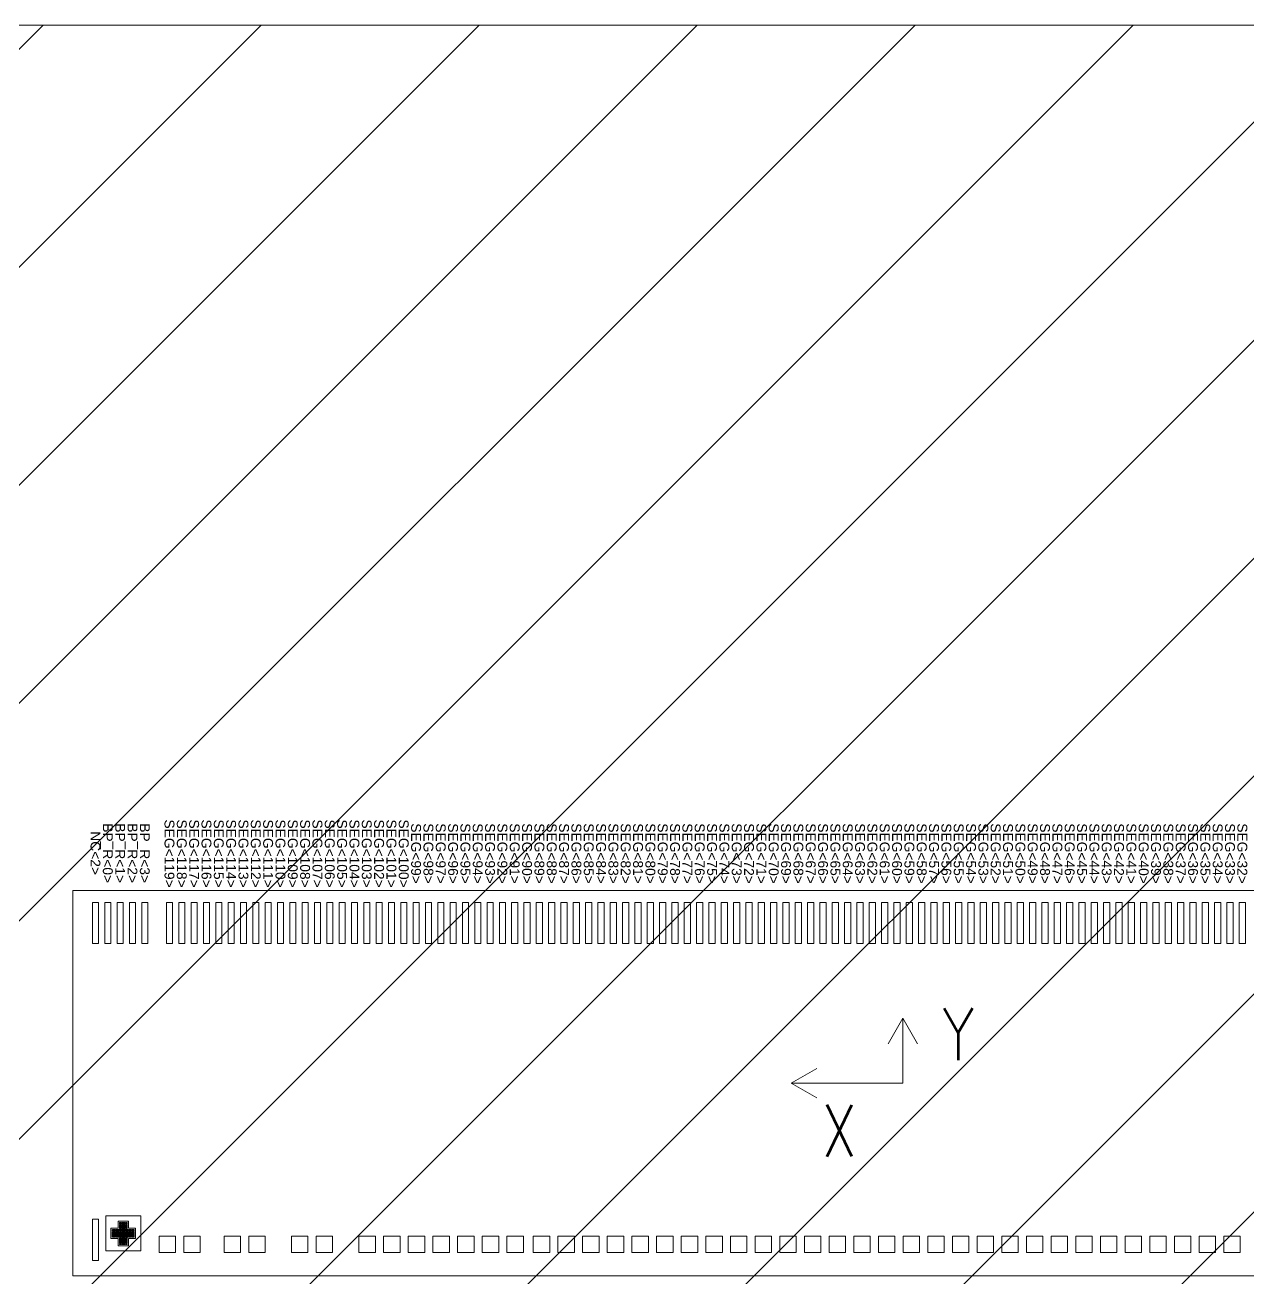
# Model space of a CAD drawing. Extents: x 105 to 1195, y -174 to 82.
# Drawn here: x 182.004 to 184.978, y -29.682 to -26.634 of the extents above; entities that cross this region are included whole.
import ezdxf
from ezdxf.enums import TextEntityAlignment as Align

# ---------------------------------------------------------------- set-up
doc = ezdxf.new("R2010")
doc.units = 0
doc.header["$MEASUREMENT"] = 0
doc.linetypes.add('AUSGEZOGEN', pattern=[0])
doc.layers.get('0').update_dxf_attribs({"linetype": 'AUSGEZOGEN'})
doc.layers.add('BL', color=3, linetype='Continuous')
doc.layers.add('S', color=2, linetype='Continuous', lineweight=0)
doc.styles.add('Arial', font='arial.ttf', dxfattribs={"height": 24})
doc.styles.add('TXT', font='txt.shx', dxfattribs={"width": 0.8, "height": 2.8, "bigfont": '@extfont2.shx'})

# ---------------------------------------------------------------- blocks, each defined once
blk = doc.blocks.new('0')
at = {"lineweight": 5}
blk.add_line((86, 6), (0, 6), dxfattribs=at)
for points in [[(41.3313, 2.9562), (41.3313, 3.8942), (37.2933, 3.8942), (37.2933, 2.9562)], [(37.3558, 3.7652), (37.3558, 3.8652), (37.3408, 3.8652), (37.3408, 3.7652)], [(37.3858, 3.7652), (37.3858, 3.8652), (37.3708, 3.8652), (37.3708, 3.7652)], [(37.4158, 3.7652), (37.4158, 3.8652), (37.4008, 3.8652), (37.4008, 3.7652)], [(37.4458, 3.7652), (37.4458, 3.8652), (37.4308, 3.8652), (37.4308, 3.7652)], [(37.4758, 3.7652), (37.4758, 3.8652), (37.4608, 3.8652), (37.4608, 3.7652)], [(37.5358, 3.7652), (37.5358, 3.8652), (37.5208, 3.8652), (37.5208, 3.7652)], [(37.5658, 3.7652), (37.5658, 3.8652), (37.5508, 3.8652), (37.5508, 3.7652)], [(37.5958, 3.7652), (37.5958, 3.8652), (37.5808, 3.8652), (37.5808, 3.7652)], [(37.6258, 3.7652), (37.6258, 3.8652), (37.6108, 3.8652), (37.6108, 3.7652)], [(37.6558, 3.7652), (37.6558, 3.8652), (37.6408, 3.8652), (37.6408, 3.7652)], [(37.6858, 3.7652), (37.6858, 3.8652), (37.6708, 3.8652), (37.6708, 3.7652)], [(37.7158, 3.7652), (37.7158, 3.8652), (37.7008, 3.8652), (37.7008, 3.7652)], [(37.7458, 3.7652), (37.7458, 3.8652), (37.7308, 3.8652), (37.7308, 3.7652)], [(37.7758, 3.7652), (37.7758, 3.8652), (37.7608, 3.8652), (37.7608, 3.7652)], [(37.8058, 3.7652), (37.8058, 3.8652), (37.7908, 3.8652), (37.7908, 3.7652)], [(37.8358, 3.7652), (37.8358, 3.8652), (37.8208, 3.8652), (37.8208, 3.7652)], [(37.8658, 3.7652), (37.8658, 3.8652), (37.8508, 3.8652), (37.8508, 3.7652)], [(37.8958, 3.7652), (37.8958, 3.8652), (37.8808, 3.8652), (37.8808, 3.7652)], [(37.9258, 3.7652), (37.9258, 3.8652), (37.9108, 3.8652), (37.9108, 3.7652)], [(37.9558, 3.7652), (37.9558, 3.8652), (37.9408, 3.8652), (37.9408, 3.7652)], [(37.9858, 3.7652), (37.9858, 3.8652), (37.9708, 3.8652), (37.9708, 3.7652)], [(38.0158, 3.7652), (38.0158, 3.8652), (38.0008, 3.8652), (38.0008, 3.7652)], [(38.0458, 3.7652), (38.0458, 3.8652), (38.0308, 3.8652), (38.0308, 3.7652)], [(38.0758, 3.7652), (38.0758, 3.8652), (38.0608, 3.8652), (38.0608, 3.7652)], [(38.1058, 3.7652), (38.1058, 3.8652), (38.0908, 3.8652), (38.0908, 3.7652)], [(38.1358, 3.7652), (38.1358, 3.8652), (38.1208, 3.8652), (38.1208, 3.7652)], [(38.1658, 3.7652), (38.1658, 3.8652), (38.1508, 3.8652), (38.1508, 3.7652)], [(38.1958, 3.7652), (38.1958, 3.8652), (38.1808, 3.8652), (38.1808, 3.7652)], [(38.2258, 3.7652), (38.2258, 3.8652), (38.2108, 3.8652), (38.2108, 3.7652)], [(38.2558, 3.7652), (38.2558, 3.8652), (38.2408, 3.8652), (38.2408, 3.7652)], [(38.2858, 3.7652), (38.2858, 3.8652), (38.2708, 3.8652), (38.2708, 3.7652)], [(38.3158, 3.7652), (38.3158, 3.8652), (38.3008, 3.8652), (38.3008, 3.7652)], [(38.3458, 3.7652), (38.3458, 3.8652), (38.3308, 3.8652), (38.3308, 3.7652)], [(38.3758, 3.7652), (38.3758, 3.8652), (38.3608, 3.8652), (38.3608, 3.7652)], [(38.4058, 3.7652), (38.4058, 3.8652), (38.3908, 3.8652), (38.3908, 3.7652)], [(38.4358, 3.7652), (38.4358, 3.8652), (38.4208, 3.8652), (38.4208, 3.7652)], [(38.4658, 3.7652), (38.4658, 3.8652), (38.4508, 3.8652), (38.4508, 3.7652)], [(38.4958, 3.7652), (38.4958, 3.8652), (38.4808, 3.8652), (38.4808, 3.7652)], [(38.5258, 3.7652), (38.5258, 3.8652), (38.5108, 3.8652), (38.5108, 3.7652)], [(38.5558, 3.7652), (38.5558, 3.8652), (38.5408, 3.8652), (38.5408, 3.7652)], [(38.5858, 3.7652), (38.5858, 3.8652), (38.5708, 3.8652), (38.5708, 3.7652)], [(38.6158, 3.7652), (38.6158, 3.8652), (38.6008, 3.8652), (38.6008, 3.7652)], [(38.6458, 3.7652), (38.6458, 3.8652), (38.6308, 3.8652), (38.6308, 3.7652)], [(38.6758, 3.7652), (38.6758, 3.8652), (38.6608, 3.8652), (38.6608, 3.7652)], [(38.7058, 3.7652), (38.7058, 3.8652), (38.6908, 3.8652), (38.6908, 3.7652)], [(38.7358, 3.7652), (38.7358, 3.8652), (38.7208, 3.8652), (38.7208, 3.7652)], [(38.7658, 3.7652), (38.7658, 3.8652), (38.7508, 3.8652), (38.7508, 3.7652)], [(38.7958, 3.7652), (38.7958, 3.8652), (38.7808, 3.8652), (38.7808, 3.7652)], [(38.8258, 3.7652), (38.8258, 3.8652), (38.8108, 3.8652), (38.8108, 3.7652)], [(38.8558, 3.7652), (38.8558, 3.8652), (38.8408, 3.8652), (38.8408, 3.7652)], [(38.8858, 3.7652), (38.8858, 3.8652), (38.8708, 3.8652), (38.8708, 3.7652)], [(38.9158, 3.7652), (38.9158, 3.8652), (38.9008, 3.8652), (38.9008, 3.7652)], [(38.9458, 3.7652), (38.9458, 3.8652), (38.9308, 3.8652), (38.9308, 3.7652)], [(38.9758, 3.7652), (38.9758, 3.8652), (38.9608, 3.8652), (38.9608, 3.7652)], [(39.0058, 3.7652), (39.0058, 3.8652), (38.9908, 3.8652), (38.9908, 3.7652)], [(39.0208, 3.7652), (39.0358, 3.7652), (39.0358, 3.8652), (39.0208, 3.8652)], [(39.0658, 3.7652), (39.0658, 3.8652), (39.0508, 3.8652), (39.0508, 3.7652)], [(39.0958, 3.7652), (39.0958, 3.8652), (39.0808, 3.8652), (39.0808, 3.7652)], [(39.1258, 3.7652), (39.1258, 3.8652), (39.1108, 3.8652), (39.1108, 3.7652)], [(39.1558, 3.7652), (39.1558, 3.8652), (39.1408, 3.8652), (39.1408, 3.7652)], [(39.1858, 3.7652), (39.1858, 3.8652), (39.1708, 3.8652), (39.1708, 3.7652)], [(39.2158, 3.7652), (39.2158, 3.8652), (39.2008, 3.8652), (39.2008, 3.7652)], [(39.2458, 3.7652), (39.2458, 3.8652), (39.2308, 3.8652), (39.2308, 3.7652)], [(39.2758, 3.7652), (39.2758, 3.8652), (39.2608, 3.8652), (39.2608, 3.7652)], [(39.3058, 3.7652), (39.3058, 3.8652), (39.2908, 3.8652), (39.2908, 3.7652)], [(39.3358, 3.7652), (39.3358, 3.8652), (39.3208, 3.8652), (39.3208, 3.7652)], [(39.3658, 3.7652), (39.3658, 3.8652), (39.3508, 3.8652), (39.3508, 3.7652)], [(39.3958, 3.7652), (39.3958, 3.8652), (39.3808, 3.8652), (39.3808, 3.7652)], [(39.4258, 3.7652), (39.4258, 3.8652), (39.4108, 3.8652), (39.4108, 3.7652)], [(39.4558, 3.7652), (39.4558, 3.8652), (39.4408, 3.8652), (39.4408, 3.7652)], [(39.4858, 3.7652), (39.4858, 3.8652), (39.4708, 3.8652), (39.4708, 3.7652)], [(39.5158, 3.7652), (39.5158, 3.8652), (39.5008, 3.8652), (39.5008, 3.7652)], [(39.5458, 3.7652), (39.5458, 3.8652), (39.5308, 3.8652), (39.5308, 3.7652)], [(39.5758, 3.7652), (39.5758, 3.8652), (39.5608, 3.8652), (39.5608, 3.7652)], [(39.6058, 3.7652), (39.6058, 3.8652), (39.5908, 3.8652), (39.5908, 3.7652)], [(39.6358, 3.7652), (39.6358, 3.8652), (39.6208, 3.8652), (39.6208, 3.7652)], [(39.6658, 3.7652), (39.6658, 3.8652), (39.6508, 3.8652), (39.6508, 3.7652)], [(39.6958, 3.7652), (39.6958, 3.8652), (39.6808, 3.8652), (39.6808, 3.7652)], [(39.7258, 3.7652), (39.7258, 3.8652), (39.7108, 3.8652), (39.7108, 3.7652)], [(39.7558, 3.7652), (39.7558, 3.8652), (39.7408, 3.8652), (39.7408, 3.7652)], [(39.7858, 3.7652), (39.7858, 3.8652), (39.7708, 3.8652), (39.7708, 3.7652)], [(39.8158, 3.7652), (39.8158, 3.8652), (39.8008, 3.8652), (39.8008, 3.7652)], [(39.8458, 3.7652), (39.8458, 3.8652), (39.8308, 3.8652), (39.8308, 3.7652)], [(39.8758, 3.7652), (39.8758, 3.8652), (39.8608, 3.8652), (39.8608, 3.7652)], [(39.9058, 3.7652), (39.9058, 3.8652), (39.8908, 3.8652), (39.8908, 3.7652)], [(39.9358, 3.7652), (39.9358, 3.8652), (39.9208, 3.8652), (39.9208, 3.7652)], [(39.9658, 3.7652), (39.9658, 3.8652), (39.9508, 3.8652), (39.9508, 3.7652)], [(39.9958, 3.7652), (39.9958, 3.8652), (39.9808, 3.8652), (39.9808, 3.7652)], [(40.0258, 3.7652), (40.0258, 3.8652), (40.0108, 3.8652), (40.0108, 3.7652)], [(40.0558, 3.7652), (40.0558, 3.8652), (40.0408, 3.8652), (40.0408, 3.7652)], [(40.0858, 3.7652), (40.0858, 3.8652), (40.0708, 3.8652), (40.0708, 3.7652)], [(40.1158, 3.7652), (40.1158, 3.8652), (40.1008, 3.8652), (40.1008, 3.7652)], [(40.1458, 3.7652), (40.1458, 3.8652), (40.1308, 3.8652), (40.1308, 3.7652)], [(37.3408, 2.9942), (37.3558, 2.9942), (37.3558, 3.0942), (37.3408, 3.0942)], [(37.3733, 3.0172), (37.4583, 3.0172), (37.4583, 3.1022), (37.3733, 3.1022)], [(37.4458, 3.0722), (37.4458, 3.0472), (37.4283, 3.0472), (37.4283, 3.0297), (37.4033, 3.0297), (37.4033, 3.0472), (37.3858, 3.0472), (37.3858, 3.0722), (37.4033, 3.0722), (37.4033, 3.0897), (37.4283, 3.0897), (37.4283, 3.0722)], [(37.4076, 3.0855), (37.4076, 3.0867), (37.4064, 3.0867), (37.4064, 3.0855)], [(37.4076, 3.0833), (37.4076, 3.0845), (37.4064, 3.0845), (37.4064, 3.0833)], [(37.4076, 3.0823), (37.4064, 3.0823), (37.4064, 3.0811), (37.4076, 3.0811)], [(37.4076, 3.0789), (37.4076, 3.0801), (37.4064, 3.0801), (37.4064, 3.0789)], [(37.4098, 3.0855), (37.4098, 3.0867), (37.4086, 3.0867), (37.4086, 3.0855)], [(37.4098, 3.0833), (37.4098, 3.0845), (37.4086, 3.0845), (37.4086, 3.0833)], [(37.4098, 3.0823), (37.4086, 3.0823), (37.4086, 3.0811), (37.4098, 3.0811)], [(37.4098, 3.0789), (37.4098, 3.0801), (37.4086, 3.0801), (37.4086, 3.0789)], [(37.412, 3.0855), (37.412, 3.0867), (37.4108, 3.0867), (37.4108, 3.0855)], [(37.412, 3.0833), (37.412, 3.0845), (37.4108, 3.0845), (37.4108, 3.0833)], [(37.412, 3.0823), (37.4108, 3.0823), (37.4108, 3.0811), (37.412, 3.0811)], [(37.412, 3.0789), (37.412, 3.0801), (37.4108, 3.0801), (37.4108, 3.0789)], [(37.4142, 3.0855), (37.4142, 3.0867), (37.413, 3.0867), (37.413, 3.0855)], [(37.4142, 3.0833), (37.4142, 3.0845), (37.413, 3.0845), (37.413, 3.0833)], [(37.4142, 3.0823), (37.413, 3.0823), (37.413, 3.0811), (37.4142, 3.0811)], [(37.4142, 3.0789), (37.4142, 3.0801), (37.413, 3.0801), (37.413, 3.0789)], [(37.4164, 3.0855), (37.4164, 3.0867), (37.4152, 3.0867), (37.4152, 3.0855)], [(37.4164, 3.0833), (37.4164, 3.0845), (37.4152, 3.0845), (37.4152, 3.0833)], [(37.4164, 3.0823), (37.4152, 3.0823), (37.4152, 3.0811), (37.4164, 3.0811)], [(37.4164, 3.0789), (37.4164, 3.0801), (37.4152, 3.0801), (37.4152, 3.0789)], [(37.4186, 3.0855), (37.4186, 3.0867), (37.4174, 3.0867), (37.4174, 3.0855)], [(37.4186, 3.0833), (37.4186, 3.0845), (37.4174, 3.0845), (37.4174, 3.0833)], [(37.4186, 3.0823), (37.4174, 3.0823), (37.4174, 3.0811), (37.4186, 3.0811)], [(37.4186, 3.0789), (37.4186, 3.0801), (37.4174, 3.0801), (37.4174, 3.0789)], [(37.4208, 3.0855), (37.4208, 3.0867), (37.4196, 3.0867), (37.4196, 3.0855)], [(37.4208, 3.0833), (37.4208, 3.0845), (37.4196, 3.0845), (37.4196, 3.0833)], [(37.4208, 3.0823), (37.4196, 3.0823), (37.4196, 3.0811), (37.4208, 3.0811)], [(37.4208, 3.0789), (37.4208, 3.0801), (37.4196, 3.0801), (37.4196, 3.0789)], [(37.423, 3.0855), (37.423, 3.0867), (37.4218, 3.0867), (37.4218, 3.0855)], [(37.423, 3.0833), (37.423, 3.0845), (37.4218, 3.0845), (37.4218, 3.0833)], [(37.423, 3.0823), (37.4218, 3.0823), (37.4218, 3.0811), (37.423, 3.0811)], [(37.423, 3.0789), (37.423, 3.0801), (37.4218, 3.0801), (37.4218, 3.0789)], [(37.4252, 3.0855), (37.4252, 3.0867), (37.424, 3.0867), (37.424, 3.0855)], [(37.4252, 3.0833), (37.4252, 3.0845), (37.424, 3.0845), (37.424, 3.0833)], [(37.4252, 3.0823), (37.424, 3.0823), (37.424, 3.0811), (37.4252, 3.0811)], [(37.4252, 3.0789), (37.4252, 3.0801), (37.424, 3.0801), (37.424, 3.0789)], [(37.39, 3.0679), (37.39, 3.0691), (37.3888, 3.0691), (37.3888, 3.0679)], [(37.39, 3.0657), (37.39, 3.0669), (37.3888, 3.0669), (37.3888, 3.0657)], [(37.39, 3.0635), (37.39, 3.0647), (37.3888, 3.0647), (37.3888, 3.0635)], [(37.39, 3.0613), (37.39, 3.0625), (37.3888, 3.0625), (37.3888, 3.0613)], [(37.39, 3.0591), (37.39, 3.0603), (37.3888, 3.0603), (37.3888, 3.0591)], [(37.39, 3.0569), (37.39, 3.0581), (37.3888, 3.0581), (37.3888, 3.0569)], [(37.39, 3.0547), (37.39, 3.0559), (37.3888, 3.0559), (37.3888, 3.0547)], [(37.39, 3.0525), (37.39, 3.0537), (37.3888, 3.0537), (37.3888, 3.0525)], [(37.39, 3.0503), (37.39, 3.0515), (37.3888, 3.0515), (37.3888, 3.0503)], [(37.3922, 3.0679), (37.3922, 3.0691), (37.391, 3.0691), (37.391, 3.0679)], [(37.3922, 3.0657), (37.3922, 3.0669), (37.391, 3.0669), (37.391, 3.0657)], [(37.3922, 3.0635), (37.3922, 3.0647), (37.391, 3.0647), (37.391, 3.0635)], [(37.3922, 3.0613), (37.3922, 3.0625), (37.391, 3.0625), (37.391, 3.0613)], [(37.3922, 3.0591), (37.3922, 3.0603), (37.391, 3.0603), (37.391, 3.0591)], [(37.3922, 3.0569), (37.3922, 3.0581), (37.391, 3.0581), (37.391, 3.0569)], [(37.3922, 3.0547), (37.3922, 3.0559), (37.391, 3.0559), (37.391, 3.0547)], [(37.3922, 3.0525), (37.3922, 3.0537), (37.391, 3.0537), (37.391, 3.0525)], [(37.3922, 3.0503), (37.3922, 3.0515), (37.391, 3.0515), (37.391, 3.0503)], [(37.3944, 3.0679), (37.3944, 3.0691), (37.3932, 3.0691), (37.3932, 3.0679)], [(37.3944, 3.0657), (37.3944, 3.0669), (37.3932, 3.0669), (37.3932, 3.0657)], [(37.3944, 3.0635), (37.3944, 3.0647), (37.3932, 3.0647), (37.3932, 3.0635)], [(37.3944, 3.0613), (37.3944, 3.0625), (37.3932, 3.0625), (37.3932, 3.0613)], [(37.3944, 3.0591), (37.3944, 3.0603), (37.3932, 3.0603), (37.3932, 3.0591)], [(37.3944, 3.0569), (37.3944, 3.0581), (37.3932, 3.0581), (37.3932, 3.0569)], [(37.3944, 3.0547), (37.3944, 3.0559), (37.3932, 3.0559), (37.3932, 3.0547)], [(37.3944, 3.0525), (37.3944, 3.0537), (37.3932, 3.0537), (37.3932, 3.0525)], [(37.3944, 3.0503), (37.3944, 3.0515), (37.3932, 3.0515), (37.3932, 3.0503)], [(37.3966, 3.0679), (37.3966, 3.0691), (37.3954, 3.0691), (37.3954, 3.0679)], [(37.3966, 3.0657), (37.3966, 3.0669), (37.3954, 3.0669), (37.3954, 3.0657)], [(37.3966, 3.0635), (37.3966, 3.0647), (37.3954, 3.0647), (37.3954, 3.0635)], [(37.3966, 3.0613), (37.3966, 3.0625), (37.3954, 3.0625), (37.3954, 3.0613)], [(37.3966, 3.0591), (37.3966, 3.0603), (37.3954, 3.0603), (37.3954, 3.0591)], [(37.3966, 3.0569), (37.3966, 3.0581), (37.3954, 3.0581), (37.3954, 3.0569)], [(37.3966, 3.0547), (37.3966, 3.0559), (37.3954, 3.0559), (37.3954, 3.0547)], [(37.3966, 3.0525), (37.3966, 3.0537), (37.3954, 3.0537), (37.3954, 3.0525)], [(37.3966, 3.0503), (37.3966, 3.0515), (37.3954, 3.0515), (37.3954, 3.0503)], [(37.3988, 3.0679), (37.3988, 3.0691), (37.3976, 3.0691), (37.3976, 3.0679)], [(37.3988, 3.0657), (37.3988, 3.0669), (37.3976, 3.0669), (37.3976, 3.0657)], [(37.3988, 3.0635), (37.3988, 3.0647), (37.3976, 3.0647), (37.3976, 3.0635)], [(37.3988, 3.0613), (37.3988, 3.0625), (37.3976, 3.0625), (37.3976, 3.0613)], [(37.3988, 3.0591), (37.3988, 3.0603), (37.3976, 3.0603), (37.3976, 3.0591)], [(37.3988, 3.0569), (37.3988, 3.0581), (37.3976, 3.0581), (37.3976, 3.0569)], [(37.3988, 3.0547), (37.3988, 3.0559), (37.3976, 3.0559), (37.3976, 3.0547)], [(37.3988, 3.0525), (37.3988, 3.0537), (37.3976, 3.0537), (37.3976, 3.0525)], [(37.3988, 3.0503), (37.3988, 3.0515), (37.3976, 3.0515), (37.3976, 3.0503)], [(37.401, 3.0679), (37.401, 3.0691), (37.3998, 3.0691), (37.3998, 3.0679)], [(37.401, 3.0657), (37.401, 3.0669), (37.3998, 3.0669), (37.3998, 3.0657)], [(37.401, 3.0635), (37.401, 3.0647), (37.3998, 3.0647), (37.3998, 3.0635)], [(37.401, 3.0613), (37.401, 3.0625), (37.3998, 3.0625), (37.3998, 3.0613)], [(37.401, 3.0591), (37.401, 3.0603), (37.3998, 3.0603), (37.3998, 3.0591)], [(37.401, 3.0569), (37.401, 3.0581), (37.3998, 3.0581), (37.3998, 3.0569)], [(37.401, 3.0547), (37.401, 3.0559), (37.3998, 3.0559), (37.3998, 3.0547)], [(37.401, 3.0525), (37.401, 3.0537), (37.3998, 3.0537), (37.3998, 3.0525)], [(37.401, 3.0503), (37.401, 3.0515), (37.3998, 3.0515), (37.3998, 3.0503)], [(37.4032, 3.0679), (37.4032, 3.0691), (37.402, 3.0691), (37.402, 3.0679)], [(37.4032, 3.0657), (37.4032, 3.0669), (37.402, 3.0669), (37.402, 3.0657)], [(37.4032, 3.0635), (37.4032, 3.0647), (37.402, 3.0647), (37.402, 3.0635)], [(37.4032, 3.0613), (37.4032, 3.0625), (37.402, 3.0625), (37.402, 3.0613)], [(37.4032, 3.0591), (37.4032, 3.0603), (37.402, 3.0603), (37.402, 3.0591)], [(37.4032, 3.0569), (37.4032, 3.0581), (37.402, 3.0581), (37.402, 3.0569)], [(37.4032, 3.0547), (37.4032, 3.0559), (37.402, 3.0559), (37.402, 3.0547)], [(37.4032, 3.0525), (37.4032, 3.0537), (37.402, 3.0537), (37.402, 3.0525)], [(37.4032, 3.0503), (37.4032, 3.0515), (37.402, 3.0515), (37.402, 3.0503)], [(37.4054, 3.0679), (37.4054, 3.0691), (37.4042, 3.0691), (37.4042, 3.0679)], [(37.4054, 3.0657), (37.4054, 3.0669), (37.4042, 3.0669), (37.4042, 3.0657)], [(37.4054, 3.0635), (37.4054, 3.0647), (37.4042, 3.0647), (37.4042, 3.0635)], [(37.4054, 3.0613), (37.4054, 3.0625), (37.4042, 3.0625), (37.4042, 3.0613)], [(37.4054, 3.0591), (37.4054, 3.0603), (37.4042, 3.0603), (37.4042, 3.0591)], [(37.4054, 3.0569), (37.4054, 3.0581), (37.4042, 3.0581), (37.4042, 3.0569)], [(37.4054, 3.0547), (37.4054, 3.0559), (37.4042, 3.0559), (37.4042, 3.0547)], [(37.4054, 3.0525), (37.4054, 3.0537), (37.4042, 3.0537), (37.4042, 3.0525)], [(37.4054, 3.0503), (37.4054, 3.0515), (37.4042, 3.0515), (37.4042, 3.0503)], [(37.4076, 3.0767), (37.4076, 3.0779), (37.4064, 3.0779), (37.4064, 3.0767)], [(37.4076, 3.0745), (37.4076, 3.0757), (37.4064, 3.0757), (37.4064, 3.0745)], [(37.4076, 3.0735), (37.4064, 3.0735), (37.4064, 3.0723), (37.4076, 3.0723)], [(37.4076, 3.0701), (37.4076, 3.0713), (37.4064, 3.0713), (37.4064, 3.0701)], [(37.4076, 3.0679), (37.4076, 3.0691), (37.4064, 3.0691), (37.4064, 3.0679)], [(37.4076, 3.0657), (37.4076, 3.0669), (37.4064, 3.0669), (37.4064, 3.0657)], [(37.4076, 3.0635), (37.4076, 3.0647), (37.4064, 3.0647), (37.4064, 3.0635)], [(37.4076, 3.0613), (37.4076, 3.0625), (37.4064, 3.0625), (37.4064, 3.0613)], [(37.4076, 3.0591), (37.4076, 3.0603), (37.4064, 3.0603), (37.4064, 3.0591)], [(37.4076, 3.0569), (37.4076, 3.0581), (37.4064, 3.0581), (37.4064, 3.0569)], [(37.4076, 3.0547), (37.4076, 3.0559), (37.4064, 3.0559), (37.4064, 3.0547)], [(37.4076, 3.0525), (37.4076, 3.0537), (37.4064, 3.0537), (37.4064, 3.0525)], [(37.4076, 3.0503), (37.4076, 3.0515), (37.4064, 3.0515), (37.4064, 3.0503)], [(37.4064, 3.0481), (37.4076, 3.0481), (37.4076, 3.0493), (37.4064, 3.0493)], [(37.4098, 3.0767), (37.4098, 3.0779), (37.4086, 3.0779), (37.4086, 3.0767)], [(37.4098, 3.0745), (37.4098, 3.0757), (37.4086, 3.0757), (37.4086, 3.0745)], [(37.4098, 3.0735), (37.4086, 3.0735), (37.4086, 3.0723), (37.4098, 3.0723)], [(37.4098, 3.0701), (37.4098, 3.0713), (37.4086, 3.0713), (37.4086, 3.0701)], [(37.4098, 3.0679), (37.4098, 3.0691), (37.4086, 3.0691), (37.4086, 3.0679)], [(37.4098, 3.0657), (37.4098, 3.0669), (37.4086, 3.0669), (37.4086, 3.0657)], [(37.4098, 3.0635), (37.4098, 3.0647), (37.4086, 3.0647), (37.4086, 3.0635)], [(37.4098, 3.0613), (37.4098, 3.0625), (37.4086, 3.0625), (37.4086, 3.0613)], [(37.4098, 3.0591), (37.4098, 3.0603), (37.4086, 3.0603), (37.4086, 3.0591)], [(37.4098, 3.0569), (37.4098, 3.0581), (37.4086, 3.0581), (37.4086, 3.0569)], [(37.4098, 3.0547), (37.4098, 3.0559), (37.4086, 3.0559), (37.4086, 3.0547)], [(37.4098, 3.0525), (37.4098, 3.0537), (37.4086, 3.0537), (37.4086, 3.0525)], [(37.4098, 3.0503), (37.4098, 3.0515), (37.4086, 3.0515), (37.4086, 3.0503)], [(37.4086, 3.0481), (37.4098, 3.0481), (37.4098, 3.0493), (37.4086, 3.0493)], [(37.412, 3.0767), (37.412, 3.0779), (37.4108, 3.0779), (37.4108, 3.0767)], [(37.412, 3.0745), (37.412, 3.0757), (37.4108, 3.0757), (37.4108, 3.0745)], [(37.412, 3.0735), (37.4108, 3.0735), (37.4108, 3.0723), (37.412, 3.0723)], [(37.412, 3.0701), (37.412, 3.0713), (37.4108, 3.0713), (37.4108, 3.0701)], [(37.412, 3.0679), (37.412, 3.0691), (37.4108, 3.0691), (37.4108, 3.0679)], [(37.412, 3.0657), (37.412, 3.0669), (37.4108, 3.0669), (37.4108, 3.0657)], [(37.412, 3.0635), (37.412, 3.0647), (37.4108, 3.0647), (37.4108, 3.0635)], [(37.412, 3.0613), (37.412, 3.0625), (37.4108, 3.0625), (37.4108, 3.0613)], [(37.412, 3.0591), (37.412, 3.0603), (37.4108, 3.0603), (37.4108, 3.0591)], [(37.412, 3.0569), (37.412, 3.0581), (37.4108, 3.0581), (37.4108, 3.0569)], [(37.412, 3.0547), (37.412, 3.0559), (37.4108, 3.0559), (37.4108, 3.0547)], [(37.412, 3.0525), (37.412, 3.0537), (37.4108, 3.0537), (37.4108, 3.0525)], [(37.412, 3.0503), (37.412, 3.0515), (37.4108, 3.0515), (37.4108, 3.0503)], [(37.4108, 3.0481), (37.412, 3.0481), (37.412, 3.0493), (37.4108, 3.0493)], [(37.4142, 3.0767), (37.4142, 3.0779), (37.413, 3.0779), (37.413, 3.0767)], [(37.4142, 3.0745), (37.4142, 3.0757), (37.413, 3.0757), (37.413, 3.0745)], [(37.4142, 3.0735), (37.413, 3.0735), (37.413, 3.0723), (37.4142, 3.0723)], [(37.4142, 3.0701), (37.4142, 3.0713), (37.413, 3.0713), (37.413, 3.0701)], [(37.4142, 3.0679), (37.4142, 3.0691), (37.413, 3.0691), (37.413, 3.0679)], [(37.4142, 3.0657), (37.4142, 3.0669), (37.413, 3.0669), (37.413, 3.0657)], [(37.4142, 3.0635), (37.4142, 3.0647), (37.413, 3.0647), (37.413, 3.0635)], [(37.4142, 3.0613), (37.4142, 3.0625), (37.413, 3.0625), (37.413, 3.0613)], [(37.4142, 3.0591), (37.4142, 3.0603), (37.413, 3.0603), (37.413, 3.0591)], [(37.4142, 3.0569), (37.4142, 3.0581), (37.413, 3.0581), (37.413, 3.0569)], [(37.4142, 3.0547), (37.4142, 3.0559), (37.413, 3.0559), (37.413, 3.0547)], [(37.4142, 3.0525), (37.4142, 3.0537), (37.413, 3.0537), (37.413, 3.0525)], [(37.4142, 3.0503), (37.4142, 3.0515), (37.413, 3.0515), (37.413, 3.0503)], [(37.413, 3.0481), (37.4142, 3.0481), (37.4142, 3.0493), (37.413, 3.0493)], [(37.4164, 3.0767), (37.4164, 3.0779), (37.4152, 3.0779), (37.4152, 3.0767)], [(37.4164, 3.0745), (37.4164, 3.0757), (37.4152, 3.0757), (37.4152, 3.0745)], [(37.4164, 3.0735), (37.4152, 3.0735), (37.4152, 3.0723), (37.4164, 3.0723)], [(37.4164, 3.0701), (37.4164, 3.0713), (37.4152, 3.0713), (37.4152, 3.0701)], [(37.4164, 3.0679), (37.4164, 3.0691), (37.4152, 3.0691), (37.4152, 3.0679)], [(37.4164, 3.0657), (37.4164, 3.0669), (37.4152, 3.0669), (37.4152, 3.0657)], [(37.4164, 3.0635), (37.4164, 3.0647), (37.4152, 3.0647), (37.4152, 3.0635)], [(37.4164, 3.0613), (37.4164, 3.0625), (37.4152, 3.0625), (37.4152, 3.0613)], [(37.4164, 3.0591), (37.4164, 3.0603), (37.4152, 3.0603), (37.4152, 3.0591)], [(37.4164, 3.0569), (37.4164, 3.0581), (37.4152, 3.0581), (37.4152, 3.0569)], [(37.4164, 3.0547), (37.4164, 3.0559), (37.4152, 3.0559), (37.4152, 3.0547)], [(37.4164, 3.0525), (37.4164, 3.0537), (37.4152, 3.0537), (37.4152, 3.0525)], [(37.4164, 3.0503), (37.4164, 3.0515), (37.4152, 3.0515), (37.4152, 3.0503)], [(37.4152, 3.0481), (37.4164, 3.0481), (37.4164, 3.0493), (37.4152, 3.0493)], [(37.4186, 3.0767), (37.4186, 3.0779), (37.4174, 3.0779), (37.4174, 3.0767)], [(37.4186, 3.0745), (37.4186, 3.0757), (37.4174, 3.0757), (37.4174, 3.0745)], [(37.4186, 3.0735), (37.4174, 3.0735), (37.4174, 3.0723), (37.4186, 3.0723)], [(37.4186, 3.0701), (37.4186, 3.0713), (37.4174, 3.0713), (37.4174, 3.0701)], [(37.4186, 3.0679), (37.4186, 3.0691), (37.4174, 3.0691), (37.4174, 3.0679)], [(37.4186, 3.0657), (37.4186, 3.0669), (37.4174, 3.0669), (37.4174, 3.0657)], [(37.4186, 3.0635), (37.4186, 3.0647), (37.4174, 3.0647), (37.4174, 3.0635)], [(37.4186, 3.0613), (37.4186, 3.0625), (37.4174, 3.0625), (37.4174, 3.0613)], [(37.4186, 3.0591), (37.4186, 3.0603), (37.4174, 3.0603), (37.4174, 3.0591)], [(37.4186, 3.0569), (37.4186, 3.0581), (37.4174, 3.0581), (37.4174, 3.0569)], [(37.4186, 3.0547), (37.4186, 3.0559), (37.4174, 3.0559), (37.4174, 3.0547)], [(37.4186, 3.0525), (37.4186, 3.0537), (37.4174, 3.0537), (37.4174, 3.0525)], [(37.4186, 3.0503), (37.4186, 3.0515), (37.4174, 3.0515), (37.4174, 3.0503)], [(37.4174, 3.0481), (37.4186, 3.0481), (37.4186, 3.0493), (37.4174, 3.0493)], [(37.4208, 3.0767), (37.4208, 3.0779), (37.4196, 3.0779), (37.4196, 3.0767)], [(37.4208, 3.0745), (37.4208, 3.0757), (37.4196, 3.0757), (37.4196, 3.0745)], [(37.4208, 3.0735), (37.4196, 3.0735), (37.4196, 3.0723), (37.4208, 3.0723)], [(37.4208, 3.0701), (37.4208, 3.0713), (37.4196, 3.0713), (37.4196, 3.0701)], [(37.4208, 3.0679), (37.4208, 3.0691), (37.4196, 3.0691), (37.4196, 3.0679)], [(37.4208, 3.0657), (37.4208, 3.0669), (37.4196, 3.0669), (37.4196, 3.0657)], [(37.4208, 3.0635), (37.4208, 3.0647), (37.4196, 3.0647), (37.4196, 3.0635)], [(37.4208, 3.0613), (37.4208, 3.0625), (37.4196, 3.0625), (37.4196, 3.0613)], [(37.4208, 3.0591), (37.4208, 3.0603), (37.4196, 3.0603), (37.4196, 3.0591)], [(37.4208, 3.0569), (37.4208, 3.0581), (37.4196, 3.0581), (37.4196, 3.0569)], [(37.4208, 3.0547), (37.4208, 3.0559), (37.4196, 3.0559), (37.4196, 3.0547)], [(37.4208, 3.0525), (37.4208, 3.0537), (37.4196, 3.0537), (37.4196, 3.0525)], [(37.4208, 3.0503), (37.4208, 3.0515), (37.4196, 3.0515), (37.4196, 3.0503)], [(37.4196, 3.0481), (37.4208, 3.0481), (37.4208, 3.0493), (37.4196, 3.0493)], [(37.423, 3.0767), (37.423, 3.0779), (37.4218, 3.0779), (37.4218, 3.0767)], [(37.423, 3.0745), (37.423, 3.0757), (37.4218, 3.0757), (37.4218, 3.0745)], [(37.423, 3.0735), (37.4218, 3.0735), (37.4218, 3.0723), (37.423, 3.0723)], [(37.423, 3.0701), (37.423, 3.0713), (37.4218, 3.0713), (37.4218, 3.0701)], [(37.423, 3.0679), (37.423, 3.0691), (37.4218, 3.0691), (37.4218, 3.0679)], [(37.423, 3.0657), (37.423, 3.0669), (37.4218, 3.0669), (37.4218, 3.0657)], [(37.423, 3.0635), (37.423, 3.0647), (37.4218, 3.0647), (37.4218, 3.0635)], [(37.423, 3.0613), (37.423, 3.0625), (37.4218, 3.0625), (37.4218, 3.0613)], [(37.423, 3.0591), (37.423, 3.0603), (37.4218, 3.0603), (37.4218, 3.0591)], [(37.423, 3.0569), (37.423, 3.0581), (37.4218, 3.0581), (37.4218, 3.0569)], [(37.423, 3.0547), (37.423, 3.0559), (37.4218, 3.0559), (37.4218, 3.0547)], [(37.423, 3.0525), (37.423, 3.0537), (37.4218, 3.0537), (37.4218, 3.0525)], [(37.423, 3.0503), (37.423, 3.0515), (37.4218, 3.0515), (37.4218, 3.0503)], [(37.4218, 3.0481), (37.423, 3.0481), (37.423, 3.0493), (37.4218, 3.0493)], [(37.4252, 3.0767), (37.4252, 3.0779), (37.424, 3.0779), (37.424, 3.0767)], [(37.4252, 3.0745), (37.4252, 3.0757), (37.424, 3.0757), (37.424, 3.0745)], [(37.4252, 3.0735), (37.424, 3.0735), (37.424, 3.0723), (37.4252, 3.0723)], [(37.4252, 3.0701), (37.4252, 3.0713), (37.424, 3.0713), (37.424, 3.0701)], [(37.4252, 3.0679), (37.4252, 3.0691), (37.424, 3.0691), (37.424, 3.0679)], [(37.4252, 3.0657), (37.4252, 3.0669), (37.424, 3.0669), (37.424, 3.0657)], [(37.4252, 3.0635), (37.4252, 3.0647), (37.424, 3.0647), (37.424, 3.0635)], [(37.4252, 3.0613), (37.4252, 3.0625), (37.424, 3.0625), (37.424, 3.0613)], [(37.4252, 3.0591), (37.4252, 3.0603), (37.424, 3.0603), (37.424, 3.0591)], [(37.4252, 3.0569), (37.4252, 3.0581), (37.424, 3.0581), (37.424, 3.0569)], [(37.4252, 3.0547), (37.4252, 3.0559), (37.424, 3.0559), (37.424, 3.0547)], [(37.4252, 3.0525), (37.4252, 3.0537), (37.424, 3.0537), (37.424, 3.0525)], [(37.4252, 3.0503), (37.4252, 3.0515), (37.424, 3.0515), (37.424, 3.0503)], [(37.424, 3.0481), (37.4252, 3.0481), (37.4252, 3.0493), (37.424, 3.0493)], [(37.4274, 3.0679), (37.4274, 3.0691), (37.4262, 3.0691), (37.4262, 3.0679)], [(37.4274, 3.0657), (37.4274, 3.0669), (37.4262, 3.0669), (37.4262, 3.0657)], [(37.4274, 3.0635), (37.4274, 3.0647), (37.4262, 3.0647), (37.4262, 3.0635)], [(37.4274, 3.0613), (37.4274, 3.0625), (37.4262, 3.0625), (37.4262, 3.0613)], [(37.4274, 3.0591), (37.4274, 3.0603), (37.4262, 3.0603), (37.4262, 3.0591)], [(37.4274, 3.0569), (37.4274, 3.0581), (37.4262, 3.0581), (37.4262, 3.0569)], [(37.4274, 3.0547), (37.4274, 3.0559), (37.4262, 3.0559), (37.4262, 3.0547)], [(37.4274, 3.0525), (37.4274, 3.0537), (37.4262, 3.0537), (37.4262, 3.0525)], [(37.4274, 3.0503), (37.4274, 3.0515), (37.4262, 3.0515), (37.4262, 3.0503)], [(37.4296, 3.0679), (37.4296, 3.0691), (37.4284, 3.0691), (37.4284, 3.0679)], [(37.4296, 3.0657), (37.4296, 3.0669), (37.4284, 3.0669), (37.4284, 3.0657)], [(37.4296, 3.0635), (37.4296, 3.0647), (37.4284, 3.0647), (37.4284, 3.0635)], [(37.4296, 3.0613), (37.4296, 3.0625), (37.4284, 3.0625), (37.4284, 3.0613)], [(37.4296, 3.0591), (37.4296, 3.0603), (37.4284, 3.0603), (37.4284, 3.0591)], [(37.4296, 3.0569), (37.4296, 3.0581), (37.4284, 3.0581), (37.4284, 3.0569)], [(37.4296, 3.0547), (37.4296, 3.0559), (37.4284, 3.0559), (37.4284, 3.0547)], [(37.4296, 3.0525), (37.4296, 3.0537), (37.4284, 3.0537), (37.4284, 3.0525)], [(37.4296, 3.0503), (37.4296, 3.0515), (37.4284, 3.0515), (37.4284, 3.0503)], [(37.4318, 3.0679), (37.4318, 3.0691), (37.4306, 3.0691), (37.4306, 3.0679)], [(37.4318, 3.0657), (37.4318, 3.0669), (37.4306, 3.0669), (37.4306, 3.0657)], [(37.4318, 3.0635), (37.4318, 3.0647), (37.4306, 3.0647), (37.4306, 3.0635)], [(37.4318, 3.0613), (37.4318, 3.0625), (37.4306, 3.0625), (37.4306, 3.0613)], [(37.4318, 3.0591), (37.4318, 3.0603), (37.4306, 3.0603), (37.4306, 3.0591)], [(37.4318, 3.0569), (37.4318, 3.0581), (37.4306, 3.0581), (37.4306, 3.0569)], [(37.4318, 3.0547), (37.4318, 3.0559), (37.4306, 3.0559), (37.4306, 3.0547)], [(37.4318, 3.0525), (37.4318, 3.0537), (37.4306, 3.0537), (37.4306, 3.0525)], [(37.4318, 3.0503), (37.4318, 3.0515), (37.4306, 3.0515), (37.4306, 3.0503)], [(37.434, 3.0679), (37.434, 3.0691), (37.4328, 3.0691), (37.4328, 3.0679)], [(37.434, 3.0657), (37.434, 3.0669), (37.4328, 3.0669), (37.4328, 3.0657)], [(37.434, 3.0635), (37.434, 3.0647), (37.4328, 3.0647), (37.4328, 3.0635)], [(37.434, 3.0613), (37.434, 3.0625), (37.4328, 3.0625), (37.4328, 3.0613)], [(37.434, 3.0591), (37.434, 3.0603), (37.4328, 3.0603), (37.4328, 3.0591)], [(37.434, 3.0569), (37.434, 3.0581), (37.4328, 3.0581), (37.4328, 3.0569)], [(37.434, 3.0547), (37.434, 3.0559), (37.4328, 3.0559), (37.4328, 3.0547)], [(37.434, 3.0525), (37.434, 3.0537), (37.4328, 3.0537), (37.4328, 3.0525)], [(37.434, 3.0503), (37.434, 3.0515), (37.4328, 3.0515), (37.4328, 3.0503)], [(37.4362, 3.0679), (37.4362, 3.0691), (37.435, 3.0691), (37.435, 3.0679)], [(37.4362, 3.0657), (37.4362, 3.0669), (37.435, 3.0669), (37.435, 3.0657)], [(37.4362, 3.0635), (37.4362, 3.0647), (37.435, 3.0647), (37.435, 3.0635)], [(37.4362, 3.0613), (37.4362, 3.0625), (37.435, 3.0625), (37.435, 3.0613)], [(37.4362, 3.0591), (37.4362, 3.0603), (37.435, 3.0603), (37.435, 3.0591)], [(37.4362, 3.0569), (37.4362, 3.0581), (37.435, 3.0581), (37.435, 3.0569)], [(37.4362, 3.0547), (37.4362, 3.0559), (37.435, 3.0559), (37.435, 3.0547)], [(37.4362, 3.0525), (37.4362, 3.0537), (37.435, 3.0537), (37.435, 3.0525)], [(37.4362, 3.0503), (37.4362, 3.0515), (37.435, 3.0515), (37.435, 3.0503)], [(37.4372, 3.0679), (37.4384, 3.0679), (37.4384, 3.0691), (37.4372, 3.0691)], [(37.4372, 3.0657), (37.4384, 3.0657), (37.4384, 3.0669), (37.4372, 3.0669)], [(37.4372, 3.0635), (37.4384, 3.0635), (37.4384, 3.0647), (37.4372, 3.0647)], [(37.4372, 3.0613), (37.4384, 3.0613), (37.4384, 3.0625), (37.4372, 3.0625)], [(37.4372, 3.0591), (37.4384, 3.0591), (37.4384, 3.0603), (37.4372, 3.0603)], [(37.4372, 3.0569), (37.4384, 3.0569), (37.4384, 3.0581), (37.4372, 3.0581)], [(37.4372, 3.0547), (37.4384, 3.0547), (37.4384, 3.0559), (37.4372, 3.0559)], [(37.4372, 3.0525), (37.4384, 3.0525), (37.4384, 3.0537), (37.4372, 3.0537)], [(37.4372, 3.0503), (37.4384, 3.0503), (37.4384, 3.0515), (37.4372, 3.0515)], [(37.4406, 3.0679), (37.4406, 3.0691), (37.4394, 3.0691), (37.4394, 3.0679)], [(37.4406, 3.0657), (37.4406, 3.0669), (37.4394, 3.0669), (37.4394, 3.0657)], [(37.4406, 3.0635), (37.4406, 3.0647), (37.4394, 3.0647), (37.4394, 3.0635)], [(37.4406, 3.0613), (37.4406, 3.0625), (37.4394, 3.0625), (37.4394, 3.0613)], [(37.4406, 3.0591), (37.4406, 3.0603), (37.4394, 3.0603), (37.4394, 3.0591)], [(37.4406, 3.0569), (37.4406, 3.0581), (37.4394, 3.0581), (37.4394, 3.0569)], [(37.4406, 3.0547), (37.4406, 3.0559), (37.4394, 3.0559), (37.4394, 3.0547)], [(37.4406, 3.0525), (37.4406, 3.0537), (37.4394, 3.0537), (37.4394, 3.0525)], [(37.4406, 3.0503), (37.4406, 3.0515), (37.4394, 3.0515), (37.4394, 3.0503)], [(37.4428, 3.0679), (37.4428, 3.0691), (37.4416, 3.0691), (37.4416, 3.0679)], [(37.4428, 3.0657), (37.4428, 3.0669), (37.4416, 3.0669), (37.4416, 3.0657)], [(37.4428, 3.0635), (37.4428, 3.0647), (37.4416, 3.0647), (37.4416, 3.0635)], [(37.4428, 3.0613), (37.4428, 3.0625), (37.4416, 3.0625), (37.4416, 3.0613)], [(37.4428, 3.0591), (37.4428, 3.0603), (37.4416, 3.0603), (37.4416, 3.0591)], [(37.4428, 3.0569), (37.4428, 3.0581), (37.4416, 3.0581), (37.4416, 3.0569)], [(37.4428, 3.0547), (37.4428, 3.0559), (37.4416, 3.0559), (37.4416, 3.0547)], [(37.4428, 3.0525), (37.4428, 3.0537), (37.4416, 3.0537), (37.4416, 3.0525)], [(37.4428, 3.0503), (37.4428, 3.0515), (37.4416, 3.0515), (37.4416, 3.0503)], [(37.5033, 3.0132), (37.5433, 3.0132), (37.5433, 3.0532), (37.5033, 3.0532)], [(37.5633, 3.0132), (37.6033, 3.0132), (37.6033, 3.0532), (37.5633, 3.0532)], [(37.7013, 3.0132), (37.7013, 3.0532), (37.6613, 3.0532), (37.6613, 3.0132)], [(37.7613, 3.0132), (37.7613, 3.0532), (37.7213, 3.0532), (37.7213, 3.0132)], [(37.8653, 3.0132), (37.8653, 3.0532), (37.8253, 3.0532), (37.8253, 3.0132)], [(37.9253, 3.0132), (37.9253, 3.0532), (37.8853, 3.0532), (37.8853, 3.0132)], [(38.0293, 3.0132), (38.0293, 3.0532), (37.9893, 3.0532), (37.9893, 3.0132)], [(38.0893, 3.0132), (38.0893, 3.0532), (38.0493, 3.0532), (38.0493, 3.0132)], [(38.1493, 3.0132), (38.1493, 3.0532), (38.1093, 3.0532), (38.1093, 3.0132)], [(38.2093, 3.0132), (38.2093, 3.0532), (38.1693, 3.0532), (38.1693, 3.0132)], [(38.2693, 3.0132), (38.2693, 3.0532), (38.2293, 3.0532), (38.2293, 3.0132)], [(38.3293, 3.0132), (38.3293, 3.0532), (38.2893, 3.0532), (38.2893, 3.0132)], [(38.3893, 3.0132), (38.3893, 3.0532), (38.3493, 3.0532), (38.3493, 3.0132)], [(38.4533, 3.0132), (38.4533, 3.0532), (38.4133, 3.0532), (38.4133, 3.0132)], [(38.5133, 3.0132), (38.5133, 3.0532), (38.4733, 3.0532), (38.4733, 3.0132)], [(38.5733, 3.0132), (38.5733, 3.0532), (38.5333, 3.0532), (38.5333, 3.0132)], [(38.6333, 3.0132), (38.6333, 3.0532), (38.5933, 3.0532), (38.5933, 3.0132)], [(38.6933, 3.0132), (38.6933, 3.0532), (38.6533, 3.0532), (38.6533, 3.0132)], [(38.7533, 3.0532), (38.7133, 3.0532), (38.7133, 3.0132), (38.7533, 3.0132)], [(38.8133, 3.0132), (38.8133, 3.0532), (38.7733, 3.0532), (38.7733, 3.0132)], [(38.8733, 3.0132), (38.8733, 3.0532), (38.8333, 3.0532), (38.8333, 3.0132)], [(38.9333, 3.0132), (38.9333, 3.0532), (38.8933, 3.0532), (38.8933, 3.0132)], [(38.9933, 3.0132), (38.9933, 3.0532), (38.9533, 3.0532), (38.9533, 3.0132)], [(39.0133, 3.0132), (39.0533, 3.0132), (39.0533, 3.0532), (39.0133, 3.0532)], [(39.1133, 3.0132), (39.1133, 3.0532), (39.0733, 3.0532), (39.0733, 3.0132)], [(39.1733, 3.0132), (39.1733, 3.0532), (39.1333, 3.0532), (39.1333, 3.0132)], [(39.2333, 3.0132), (39.2333, 3.0532), (39.1933, 3.0532), (39.1933, 3.0132)], [(39.2933, 3.0132), (39.2933, 3.0532), (39.2533, 3.0532), (39.2533, 3.0132)], [(39.3533, 3.0132), (39.3533, 3.0532), (39.3133, 3.0532), (39.3133, 3.0132)], [(39.4133, 3.0132), (39.4133, 3.0532), (39.3733, 3.0532), (39.3733, 3.0132)], [(39.4733, 3.0132), (39.4733, 3.0532), (39.4333, 3.0532), (39.4333, 3.0132)], [(39.5333, 3.0132), (39.5333, 3.0532), (39.4933, 3.0532), (39.4933, 3.0132)], [(39.5933, 3.0132), (39.5933, 3.0532), (39.5533, 3.0532), (39.5533, 3.0132)], [(39.6533, 3.0132), (39.6533, 3.0532), (39.6133, 3.0532), (39.6133, 3.0132)], [(39.7133, 3.0132), (39.7133, 3.0532), (39.6733, 3.0532), (39.6733, 3.0132)], [(39.7733, 3.0132), (39.7733, 3.0532), (39.7333, 3.0532), (39.7333, 3.0132)], [(39.8333, 3.0132), (39.8333, 3.0532), (39.7933, 3.0532), (39.7933, 3.0132)], [(39.8933, 3.0132), (39.8933, 3.0532), (39.8533, 3.0532), (39.8533, 3.0132)], [(39.9533, 3.0132), (39.9533, 3.0532), (39.9133, 3.0532), (39.9133, 3.0132)], [(40.0133, 3.0132), (40.0133, 3.0532), (39.9733, 3.0532), (39.9733, 3.0132)], [(40.0733, 3.0132), (40.0733, 3.0532), (40.0333, 3.0532), (40.0333, 3.0132)], [(40.1333, 3.0132), (40.1333, 3.0532), (40.0933, 3.0532), (40.0933, 3.0132)], [(37.4076, 3.0459), (37.4076, 3.0471), (37.4064, 3.0471), (37.4064, 3.0459)], [(37.4076, 3.0437), (37.4076, 3.0449), (37.4064, 3.0449), (37.4064, 3.0437)], [(37.4076, 3.0415), (37.4076, 3.0427), (37.4064, 3.0427), (37.4064, 3.0415)], [(37.4064, 3.0405), (37.4064, 3.0393), (37.4076, 3.0393), (37.4076, 3.0405)], [(37.4076, 3.0371), (37.4076, 3.0383), (37.4064, 3.0383), (37.4064, 3.0371)], [(37.4076, 3.0349), (37.4076, 3.0361), (37.4064, 3.0361), (37.4064, 3.0349)], [(37.4076, 3.0327), (37.4076, 3.0339), (37.4064, 3.0339), (37.4064, 3.0327)], [(37.4098, 3.0459), (37.4098, 3.0471), (37.4086, 3.0471), (37.4086, 3.0459)], [(37.4098, 3.0437), (37.4098, 3.0449), (37.4086, 3.0449), (37.4086, 3.0437)], [(37.4098, 3.0415), (37.4098, 3.0427), (37.4086, 3.0427), (37.4086, 3.0415)], [(37.4086, 3.0405), (37.4086, 3.0393), (37.4098, 3.0393), (37.4098, 3.0405)], [(37.4098, 3.0371), (37.4098, 3.0383), (37.4086, 3.0383), (37.4086, 3.0371)], [(37.4098, 3.0349), (37.4098, 3.0361), (37.4086, 3.0361), (37.4086, 3.0349)], [(37.4098, 3.0327), (37.4098, 3.0339), (37.4086, 3.0339), (37.4086, 3.0327)], [(37.412, 3.0459), (37.412, 3.0471), (37.4108, 3.0471), (37.4108, 3.0459)], [(37.412, 3.0437), (37.412, 3.0449), (37.4108, 3.0449), (37.4108, 3.0437)], [(37.412, 3.0415), (37.412, 3.0427), (37.4108, 3.0427), (37.4108, 3.0415)], [(37.4108, 3.0405), (37.4108, 3.0393), (37.412, 3.0393), (37.412, 3.0405)], [(37.412, 3.0371), (37.412, 3.0383), (37.4108, 3.0383), (37.4108, 3.0371)], [(37.412, 3.0349), (37.412, 3.0361), (37.4108, 3.0361), (37.4108, 3.0349)], [(37.412, 3.0327), (37.412, 3.0339), (37.4108, 3.0339), (37.4108, 3.0327)], [(37.4142, 3.0459), (37.4142, 3.0471), (37.413, 3.0471), (37.413, 3.0459)], [(37.4142, 3.0437), (37.4142, 3.0449), (37.413, 3.0449), (37.413, 3.0437)], [(37.4142, 3.0415), (37.4142, 3.0427), (37.413, 3.0427), (37.413, 3.0415)], [(37.413, 3.0405), (37.413, 3.0393), (37.4142, 3.0393), (37.4142, 3.0405)], [(37.4142, 3.0371), (37.4142, 3.0383), (37.413, 3.0383), (37.413, 3.0371)], [(37.4142, 3.0349), (37.4142, 3.0361), (37.413, 3.0361), (37.413, 3.0349)], [(37.4142, 3.0327), (37.4142, 3.0339), (37.413, 3.0339), (37.413, 3.0327)], [(37.4164, 3.0459), (37.4164, 3.0471), (37.4152, 3.0471), (37.4152, 3.0459)], [(37.4164, 3.0437), (37.4164, 3.0449), (37.4152, 3.0449), (37.4152, 3.0437)], [(37.4164, 3.0415), (37.4164, 3.0427), (37.4152, 3.0427), (37.4152, 3.0415)], [(37.4152, 3.0405), (37.4152, 3.0393), (37.4164, 3.0393), (37.4164, 3.0405)], [(37.4164, 3.0371), (37.4164, 3.0383), (37.4152, 3.0383), (37.4152, 3.0371)], [(37.4164, 3.0349), (37.4164, 3.0361), (37.4152, 3.0361), (37.4152, 3.0349)], [(37.4164, 3.0327), (37.4164, 3.0339), (37.4152, 3.0339), (37.4152, 3.0327)], [(37.4186, 3.0459), (37.4186, 3.0471), (37.4174, 3.0471), (37.4174, 3.0459)], [(37.4186, 3.0437), (37.4186, 3.0449), (37.4174, 3.0449), (37.4174, 3.0437)], [(37.4186, 3.0415), (37.4186, 3.0427), (37.4174, 3.0427), (37.4174, 3.0415)], [(37.4174, 3.0405), (37.4174, 3.0393), (37.4186, 3.0393), (37.4186, 3.0405)], [(37.4186, 3.0371), (37.4186, 3.0383), (37.4174, 3.0383), (37.4174, 3.0371)], [(37.4186, 3.0349), (37.4186, 3.0361), (37.4174, 3.0361), (37.4174, 3.0349)], [(37.4186, 3.0327), (37.4186, 3.0339), (37.4174, 3.0339), (37.4174, 3.0327)], [(37.4208, 3.0459), (37.4208, 3.0471), (37.4196, 3.0471), (37.4196, 3.0459)], [(37.4208, 3.0437), (37.4208, 3.0449), (37.4196, 3.0449), (37.4196, 3.0437)], [(37.4208, 3.0415), (37.4208, 3.0427), (37.4196, 3.0427), (37.4196, 3.0415)], [(37.4196, 3.0405), (37.4196, 3.0393), (37.4208, 3.0393), (37.4208, 3.0405)], [(37.4208, 3.0371), (37.4208, 3.0383), (37.4196, 3.0383), (37.4196, 3.0371)], [(37.4208, 3.0349), (37.4208, 3.0361), (37.4196, 3.0361), (37.4196, 3.0349)], [(37.4208, 3.0327), (37.4208, 3.0339), (37.4196, 3.0339), (37.4196, 3.0327)], [(37.423, 3.0459), (37.423, 3.0471), (37.4218, 3.0471), (37.4218, 3.0459)], [(37.423, 3.0437), (37.423, 3.0449), (37.4218, 3.0449), (37.4218, 3.0437)], [(37.423, 3.0415), (37.423, 3.0427), (37.4218, 3.0427), (37.4218, 3.0415)], [(37.4218, 3.0405), (37.4218, 3.0393), (37.423, 3.0393), (37.423, 3.0405)], [(37.423, 3.0371), (37.423, 3.0383), (37.4218, 3.0383), (37.4218, 3.0371)], [(37.423, 3.0349), (37.423, 3.0361), (37.4218, 3.0361), (37.4218, 3.0349)], [(37.423, 3.0327), (37.423, 3.0339), (37.4218, 3.0339), (37.4218, 3.0327)], [(37.4252, 3.0459), (37.4252, 3.0471), (37.424, 3.0471), (37.424, 3.0459)], [(37.4252, 3.0437), (37.4252, 3.0449), (37.424, 3.0449), (37.424, 3.0437)], [(37.4252, 3.0415), (37.4252, 3.0427), (37.424, 3.0427), (37.424, 3.0415)], [(37.424, 3.0405), (37.424, 3.0393), (37.4252, 3.0393), (37.4252, 3.0405)], [(37.4252, 3.0371), (37.4252, 3.0383), (37.424, 3.0383), (37.424, 3.0371)], [(37.4252, 3.0349), (37.4252, 3.0361), (37.424, 3.0361), (37.424, 3.0349)], [(37.4252, 3.0327), (37.4252, 3.0339), (37.424, 3.0339), (37.424, 3.0327)]]:
    blk.add_lwpolyline(points, close=True, dxfattribs=at)
at = {"layer": 'S', "color": 2, "lineweight": 5}
for p, q in [((39.3123, 3.5836), (39.2764, 3.5211)), ((39.3123, 3.4252), (39.3123, 3.5836)), ((39.3123, 3.5836), (39.3481, 3.5211)), ((39.0407, 3.4252), (39.1032, 3.4611)), ((39.3123, 3.4252), (39.0407, 3.4252)), ((39.0407, 3.4252), (39.1032, 3.3894))]:
    blk.add_line(p, q, dxfattribs=at)
at = {"layer": 'S', "color": 2, "lineweight": 5, "style": 'Arial'}
for s, p in [('BP_R<0>', (37.3783, 3.985)), ('BP_R<1>', (37.4083, 3.985)), ('BP_R<2>', (37.4383, 3.985)), ('BP_R<3>', (37.4683, 3.985)), ('SEG<119>', (37.5283, 3.984)), ('SEG<118>', (37.5583, 3.984)), ('SEG<117>', (37.5883, 3.984)), ('SEG<116>', (37.6183, 3.984)), ('SEG<115>', (37.6483, 3.984)), ('SEG<114>', (37.6783, 3.984)), ('SEG<113>', (37.7083, 3.984)), ('SEG<112>', (37.7383, 3.984)), ('SEG<111>', (37.7683, 3.984)), ('SEG<110>', (37.7983, 3.984)), ('SEG<109>', (37.8283, 3.984)), ('SEG<108>', (37.8583, 3.984)), ('SEG<107>', (37.8883, 3.984)), ('SEG<106>', (37.9183, 3.984)), ('SEG<105>', (37.9483, 3.984)), ('SEG<104>', (37.9783, 3.984)), ('SEG<103>', (38.0083, 3.984)), ('SEG<102>', (38.0383, 3.984)), ('SEG<101>', (38.0683, 3.984)), ('SEG<100>', (38.0983, 3.984)), ('SEG<99>', (38.1283, 3.984)), ('SEG<98>', (38.1583, 3.984)), ('SEG<97>', (38.1883, 3.984)), ('SEG<96>', (38.2183, 3.984)), ('SEG<95>', (38.2483, 3.984)), ('SEG<94>', (38.2783, 3.984)), ('SEG<93>', (38.3083, 3.984)), ('SEG<92>', (38.3383, 3.984)), ('SEG<91>', (38.3683, 3.984)), ('SEG<90>', (38.3983, 3.984)), ('SEG<89>', (38.4283, 3.984)), ('SEG<88>', (38.4583, 3.984)), ('SEG<87>', (38.4883, 3.984)), ('SEG<86>', (38.5183, 3.984)), ('SEG<85>', (38.5483, 3.984)), ('SEG<84>', (38.5783, 3.984)), ('SEG<83>', (38.6083, 3.984)), ('SEG<82>', (38.6383, 3.984)), ('SEG<81>', (38.6683, 3.984)), ('SEG<80>', (38.6983, 3.984)), ('SEG<79>', (38.7283, 3.984)), ('SEG<78>', (38.7583, 3.984)), ('SEG<77>', (38.7883, 3.984)), ('SEG<76>', (38.8183, 3.984)), ('SEG<75>', (38.8483, 3.984)), ('SEG<74>', (38.8783, 3.984)), ('SEG<73>', (38.9083, 3.984)), ('SEG<72>', (38.9383, 3.984)), ('SEG<71>', (38.9683, 3.984)), ('SEG<70>', (38.9983, 3.984)), ('SEG<69>', (39.0283, 3.984)), ('SEG<68>', (39.0583, 3.984)), ('SEG<67>', (39.0883, 3.984)), ('SEG<66>', (39.1183, 3.984)), ('SEG<65>', (39.1483, 3.984)), ('SEG<64>', (39.1783, 3.984)), ('SEG<63>', (39.2083, 3.984)), ('SEG<62>', (39.2383, 3.984)), ('SEG<61>', (39.2683, 3.984)), ('SEG<60>', (39.2983, 3.984)), ('SEG<59>', (39.3283, 3.984)), ('SEG<58>', (39.3583, 3.984)), ('SEG<57>', (39.3883, 3.984)), ('SEG<56>', (39.4183, 3.984)), ('SEG<55>', (39.4483, 3.984)), ('SEG<54>', (39.4783, 3.984)), ('SEG<53>', (39.5083, 3.984)), ('SEG<52>', (39.5383, 3.984)), ('SEG<51>', (39.5683, 3.984)), ('SEG<50>', (39.5983, 3.984)), ('SEG<49>', (39.6283, 3.984)), ('SEG<48>', (39.6583, 3.984)), ('SEG<47>', (39.6883, 3.984)), ('SEG<46>', (39.7183, 3.984)), ('SEG<45>', (39.7483, 3.984)), ('SEG<44>', (39.7783, 3.984)), ('SEG<43>', (39.8083, 3.984)), ('SEG<42>', (39.8383, 3.984)), ('SEG<41>', (39.8683, 3.984)), ('SEG<40>', (39.8983, 3.984)), ('SEG<39>', (39.9283, 3.984)), ('SEG<38>', (39.9583, 3.984)), ('SEG<37>', (39.9883, 3.984)), ('SEG<36>', (40.0183, 3.984)), ('SEG<35>', (40.0483, 3.984)), ('SEG<34>', (40.0783, 3.984)), ('SEG<33>', (40.1083, 3.984)), ('SEG<32>', (40.1383, 3.984)), ('NC<2>', (37.3483, 3.9851))]:
    blk.add_text(s, height=0.024, rotation=270, dxfattribs=at).set_placement(p, align=Align.MIDDLE_CENTER)
at = {"layer": 'S', "color": 2, "lineweight": 5, "style": 'TXT', "text_generation_flag": 2, "width": 0.8}
blk.add_text(' Y', height=0.126, dxfattribs=at).set_placement((39.576, 3.4815))
at = {"layer": 'S', "color": 2, "lineweight": 5, "style": 'TXT', "width": 0.8}
blk.add_text('X', height=0.126, rotation=180, dxfattribs=at).set_placement((39.2015, 3.3729))

msp = doc.modelspace()

# ---------------------------------------------------------------- hatches: boundary and pattern name
at = {"layer": 'BL', "lineweight": 5}
h = msp.add_hatch(dxfattribs=at)
h.set_pattern_fill('ANSI31', color=6, scale=3, style=0)
h.set_pattern_definition([(45, (10.3972, 393.03423), (-0.26516504, 0.26516504), [])])
h.paths.add_polyline_path([(230.9265, -32.6336), (230.9265, -26.6336), (144.7265, -26.6336), (144.7265, -32.6336)])

# ---------------------------------------------------------------- linework, layer by layer
at = {"layer": 'BL', "color": 6, "lineweight": 5}
msp.add_line((230.9265, -26.6336), (144.7265, -26.6336), dxfattribs=at)

# ---------------------------------------------------------------- block references
msp.add_blockref('0', (144.8265, -32.6336))

doc.saveas('drawing.dxf')
